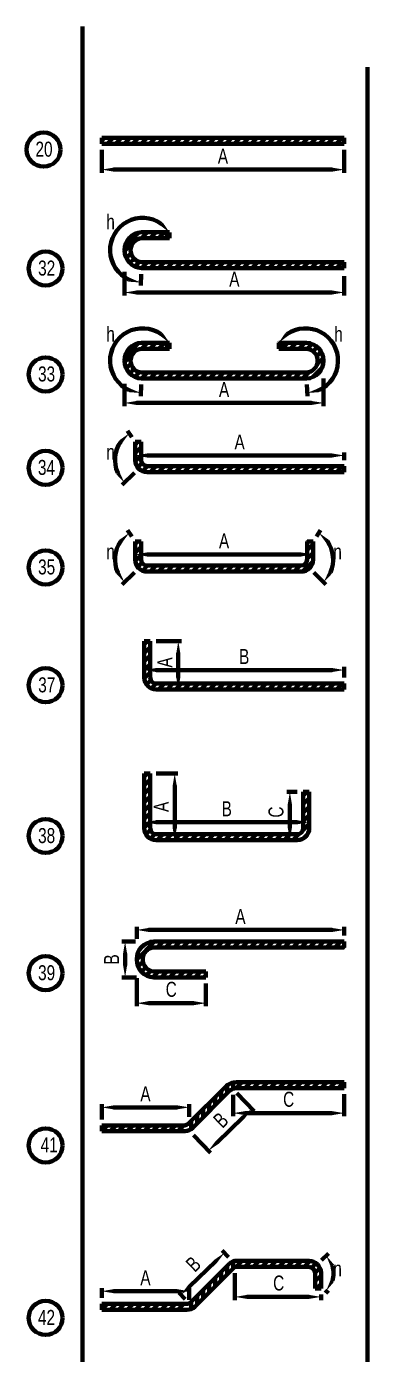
# Model space of a CAD drawing. Header units: millimetres. Extents: x 87961 to 634375, y 789523 to 1897921.
# Drawn here: x 98375 to 99796, y 1052904 to 1058445 of the extents above; entities that cross this region are included whole.
import ezdxf

# ---------------------------------------------------------------- set-up
doc = ezdxf.new("R2010")
doc.units = ezdxf.units.MM
doc.header["$LTSCALE"] = 30
doc.layers.add('DDIMS', color=2, linetype='Continuous', lineweight=100)
doc.layers.add('Shape code 1', color=7, linetype='Continuous', lineweight=211)
doc.styles.add('DM25', font='swisscl.ttf', dxfattribs={"height": 62.5})
doc.dimstyles.new('DM25', dxfattribs={"dimtxt": 62.5, "dimasz": 50, "dimexe": 13, "dimexo": 25, "dimgap": 25, "dimtad": 1, "dimdec": 0, "dimzin": 0, "dimdsep": 46, "dimtxsty": 'DM25', "dimcen": 25, "dimclrd": 3, "dimclre": 3, "dimclrt": 1, "dimadec": 0, "dimazin": 0, "dimtfac": 0.02, "dimtdec": 0, "dimtmove": 0, "dimatfit": 3, "dimfxl": 0, "dimtolj": 1, "dimtzin": 0, "dimlwd": -1, "dimlwe": -1, "dimarcsym": 0})

# ---------------------------------------------------------------- blocks, each defined once
blk = doc.blocks.new('*D106')
at = {"layer": 'DDIMS', "color": 3, "transparency": 16777216}
for p, q in [((98783.3, 1057421.5), (98783.3, 1057322.5)), ((99699.5, 1057403.4), (99699.5, 1057322.5)), ((98833.3, 1057335.5), (99649.5, 1057335.5))]:
    blk.add_line(p, q, dxfattribs=at)
for points in [[(98833.3, 1057343.8), (98833.3, 1057327.2), (98783.3, 1057335.5)], [(99649.5, 1057343.8), (99649.5, 1057327.2), (99699.5, 1057335.5)]]:
    blk.add_solid(points, dxfattribs=at)
at = {"layer": 'Defpoints', "color": 0, "transparency": 16777216}
for p in [(98783.3, 1057446.5), (99699.5, 1057428.4), (99699.5, 1057335.5)]:
    blk.add_point(p, dxfattribs=at)
at = {"layer": 'DDIMS', "color": 1, "transparency": 16777216, "insert": (99241.4, 1057391.7), "char_height": 62.5, "width": 43.253, "attachment_point": 5, "style": 'DM25'}
blk.add_mtext('\\A1;A', dxfattribs=at)
blk = doc.blocks.new('*D107')
at = {"layer": 'DDIMS', "color": 3, "transparency": 16777216}
for p, q in [((98783.3, 1056954.3), (98783.3, 1056861.6)), ((99613.6, 1056976.8), (99613.6, 1056861.6)), ((98833.3, 1056874.6), (99563.6, 1056874.6))]:
    blk.add_line(p, q, dxfattribs=at)
for points in [[(98833.3, 1056882.9), (98833.3, 1056866.2), (98783.3, 1056874.6)], [(99563.6, 1056882.9), (99563.6, 1056866.2), (99613.6, 1056874.6)]]:
    blk.add_solid(points, dxfattribs=at)
at = {"layer": 'Defpoints', "color": 0, "transparency": 16777216}
for p in [(98783.3, 1056979.3), (99613.6, 1057001.8), (99613.6, 1056874.6)]:
    blk.add_point(p, dxfattribs=at)
at = {"layer": 'DDIMS', "color": 1, "transparency": 16777216, "insert": (99198.5, 1056930.8), "char_height": 62.5, "width": 43.253, "attachment_point": 5, "style": 'DM25'}
blk.add_mtext('\\A1;A', dxfattribs=at)
blk = doc.blocks.new('*D108')
at = {"layer": 'DDIMS', "color": 3, "transparency": 16777216}
for p, q in [((98827.4, 1056680.4), (98827.4, 1056668.4)), ((98877.4, 1056655.4), (99649.5, 1056655.4)), ((99699.5, 1056636.1), (99699.5, 1056668.4))]:
    blk.add_line(p, q, dxfattribs=at)
for points in [[(98877.4, 1056663.8), (98877.4, 1056647.1), (98827.4, 1056655.4)], [(99649.5, 1056663.8), (99649.5, 1056647.1), (99699.5, 1056655.4)]]:
    blk.add_solid(points, dxfattribs=at)
at = {"layer": 'Defpoints', "color": 0, "transparency": 16777216}
for p in [(98827.4, 1056655.4), (99699.5, 1056655.4), (99699.5, 1056611.1)]:
    blk.add_point(p, dxfattribs=at)
at = {"layer": 'DDIMS', "color": 1, "transparency": 16777216, "insert": (99263.4, 1056711.7), "char_height": 62.5, "width": 43.253, "attachment_point": 5, "style": 'DM25'}
blk.add_mtext('\\A1;A', dxfattribs=at)
blk = doc.blocks.new('*D110')
at = {"layer": 'DDIMS', "color": 3, "transparency": 16777216}
for p, q in [((98827.4, 1056267.6), (98827.4, 1056255.6)), ((98877.4, 1056242.6), (99519.6, 1056242.6)), ((99569.6, 1056267.6), (99569.6, 1056255.6))]:
    blk.add_line(p, q, dxfattribs=at)
for points in [[(98877.4, 1056250.9), (98877.4, 1056234.2), (98827.4, 1056242.6)], [(99519.6, 1056250.9), (99519.6, 1056234.2), (99569.6, 1056242.6)]]:
    blk.add_solid(points, dxfattribs=at)
at = {"layer": 'Defpoints', "color": 0, "transparency": 16777216}
for p in [(98827.4, 1056242.6), (99569.6, 1056242.6), (99569.6, 1056242.6)]:
    blk.add_point(p, dxfattribs=at)
at = {"layer": 'DDIMS', "color": 1, "transparency": 16777216, "insert": (99198.5, 1056298.8), "char_height": 62.5, "width": 43.253, "attachment_point": 5, "style": 'DM25'}
blk.add_mtext('\\A1;A', dxfattribs=at)
blk = doc.blocks.new('*D111')
at = {"layer": 'DDIMS', "color": 3, "transparency": 16777216}
for p, q in [((98865.3, 1055785.3), (98865.3, 1055773.3)), ((98915.3, 1055760.3), (99649.5, 1055760.3)), ((99699.5, 1055728.8), (99699.5, 1055773.3))]:
    blk.add_line(p, q, dxfattribs=at)
for points in [[(98915.3, 1055768.6), (98915.3, 1055751.9), (98865.3, 1055760.3)], [(99649.5, 1055768.6), (99649.5, 1055751.9), (99699.5, 1055760.3)]]:
    blk.add_solid(points, dxfattribs=at)
at = {"layer": 'Defpoints', "color": 0, "transparency": 16777216}
for p in [(98865.3, 1055760.3), (99699.5, 1055760.3), (99699.5, 1055703.8)]:
    blk.add_point(p, dxfattribs=at)
at = {"layer": 'DDIMS', "color": 1, "transparency": 16777216, "insert": (99282.4, 1055816.5), "char_height": 62.5, "width": 43.253, "attachment_point": 5, "style": 'DM25'}
blk.add_mtext('\\A1;B', dxfattribs=at)
blk = doc.blocks.new('*D112')
at = {"layer": 'DDIMS', "color": 3, "transparency": 16777216}
for p, q in [((98915.3, 1055880.9), (99020.6, 1055880.9)), ((99007.6, 1055830.9), (99007.6, 1055728.8)), ((98982.6, 1055678.8), (98994.6, 1055678.8))]:
    blk.add_line(p, q, dxfattribs=at)
for points in [[(98999.3, 1055830.9), (99016, 1055830.9), (99007.6, 1055880.9)], [(98999.3, 1055728.8), (99016, 1055728.8), (99007.6, 1055678.8)]]:
    blk.add_solid(points, dxfattribs=at)
at = {"layer": 'Defpoints', "color": 0, "transparency": 16777216}
for p in [(98890.3, 1055880.9), (99007.6, 1055678.8), (99007.6, 1055678.8)]:
    blk.add_point(p, dxfattribs=at)
at = {"layer": 'DDIMS', "color": 1, "transparency": 16777216, "insert": (98951.4, 1055791.7), "char_height": 62.5, "attachment_point": 5, "rotation": 90, "style": 'DM25'}
blk.add_mtext('\\A1;A', dxfattribs=at)
blk = doc.blocks.new('*D114')
at = {"layer": 'DDIMS', "color": 3, "transparency": 16777216}
for p, q in [((98865.3, 1055149.9), (98865.3, 1055137.9)), ((98915.3, 1055124.9), (99504, 1055124.9)), ((99554, 1055149.9), (99554, 1055137.9))]:
    blk.add_line(p, q, dxfattribs=at)
for points in [[(98915.3, 1055133.2), (98915.3, 1055116.6), (98865.3, 1055124.9)], [(99504, 1055133.2), (99504, 1055116.6), (99554, 1055124.9)]]:
    blk.add_solid(points, dxfattribs=at)
at = {"layer": 'Defpoints', "color": 0, "transparency": 16777216}
for p in [(98865.3, 1055124.9), (99554, 1055124.9), (99554, 1055124.9)]:
    blk.add_point(p, dxfattribs=at)
at = {"layer": 'DDIMS', "color": 1, "transparency": 16777216, "insert": (99209.6, 1055181.2), "char_height": 62.5, "width": 43.253, "attachment_point": 5, "style": 'DM25'}
blk.add_mtext('\\A1;B', dxfattribs=at)
blk = doc.blocks.new('*D113')
at = {"layer": 'DDIMS', "color": 3, "transparency": 16777216}
for p, q in [((98915.3, 1055328.7), (99005.5, 1055328.7)), ((98992.5, 1055278.7), (98992.5, 1055100)), ((99017.5, 1055050), (99005.5, 1055050))]:
    blk.add_line(p, q, dxfattribs=at)
for points in [[(98984.2, 1055278.7), (99000.9, 1055278.7), (98992.5, 1055328.7)], [(98984.2, 1055100), (99000.9, 1055100), (98992.5, 1055050)]]:
    blk.add_solid(points, dxfattribs=at)
at = {"layer": 'Defpoints', "color": 0, "transparency": 16777216}
for p in [(98890.3, 1055328.7), (98992.5, 1055050), (98992.5, 1055050)]:
    blk.add_point(p, dxfattribs=at)
at = {"layer": 'DDIMS', "color": 1, "transparency": 16777216, "insert": (98936.3, 1055189.3), "char_height": 62.5, "attachment_point": 5, "rotation": 90, "style": 'DM25'}
blk.add_mtext('\\A1;A', dxfattribs=at)
blk = doc.blocks.new('*D115')
at = {"layer": 'DDIMS', "color": 3, "transparency": 16777216}
for p, q in [((99504, 1055252.1), (99459.9, 1055252.1)), ((99472.9, 1055202.1), (99472.9, 1055100)), ((99447.9, 1055050), (99459.9, 1055050))]:
    blk.add_line(p, q, dxfattribs=at)
for points in [[(99464.6, 1055202.1), (99481.3, 1055202.1), (99472.9, 1055252.1)], [(99464.6, 1055100), (99481.3, 1055100), (99472.9, 1055050)]]:
    blk.add_solid(points, dxfattribs=at)
at = {"layer": 'Defpoints', "color": 0, "transparency": 16777216}
for p in [(99529, 1055252.1), (99472.9, 1055050), (99472.9, 1055050)]:
    blk.add_point(p, dxfattribs=at)
at = {"layer": 'DDIMS', "color": 1, "transparency": 16777216, "insert": (99415.4, 1055167.6), "char_height": 62.5, "attachment_point": 5, "rotation": 90, "style": 'DM25'}
blk.add_mtext('\\A1;C', dxfattribs=at)
blk = doc.blocks.new('*D119')
at = {"layer": 'DDIMS', "color": 3, "transparency": 16777216}
for p, q in [((98688, 1053885.4), (98688, 1053948.4)), ((98738, 1053935.4), (99003.2, 1053935.4)), ((99053.2, 1053895.8), (99053.2, 1053948.4))]:
    blk.add_line(p, q, dxfattribs=at)
for points in [[(98738, 1053943.7), (98738, 1053927), (98688, 1053935.4)], [(99003.2, 1053943.7), (99003.2, 1053927), (99053.2, 1053935.4)]]:
    blk.add_solid(points, dxfattribs=at)
at = {"layer": 'Defpoints', "color": 0, "transparency": 16777216}
for p in [(99053.2, 1053935.4), (98688, 1053860.4), (99053.2, 1053870.8)]:
    blk.add_point(p, dxfattribs=at)
at = {"layer": 'DDIMS', "color": 1, "transparency": 16777216, "insert": (98870.6, 1053991.6), "char_height": 62.5, "attachment_point": 5, "style": 'DM25'}
blk.add_mtext('\\A1;A', dxfattribs=at)
blk = doc.blocks.new('*D120')
at = {"layer": 'DDIMS', "color": 3, "transparency": 16777216}
for p, q in [((99252.1, 1053994.1), (99323.6, 1053919.8)), ((99169.1, 1053789), (99278.6, 1053894.5)), ((99070.6, 1053819.3), (99142.1, 1053745))]:
    blk.add_line(p, q, dxfattribs=at)
for points in [[(99272.8, 1053900.5), (99284.4, 1053888.5), (99314.6, 1053929.2)], [(99163.4, 1053795), (99174.9, 1053783), (99133.1, 1053754.4)]]:
    blk.add_solid(points, dxfattribs=at)
at = {"layer": 'Defpoints', "color": 0, "transparency": 16777216}
for p in [(99234.7, 1054012.1), (99314.6, 1053929.2), (99053.2, 1053837.3)]:
    blk.add_point(p, dxfattribs=at)
at = {"layer": 'DDIMS', "color": 1, "transparency": 16777216, "insert": (99184.8, 1053882.3), "char_height": 62.5, "attachment_point": 5, "rotation": 43.9321, "style": 'DM25'}
blk.add_mtext('\\A1;B', dxfattribs=at)
blk = doc.blocks.new('*D121')
at = {"layer": 'DDIMS', "color": 3, "transparency": 16777216}
for p, q in [((99236.2, 1053987.7), (99236.2, 1053898.3)), ((99699.5, 1053989.9), (99699.5, 1053898.3)), ((99286.2, 1053911.3), (99649.5, 1053911.3))]:
    blk.add_line(p, q, dxfattribs=at)
for points in [[(99286.2, 1053919.7), (99286.2, 1053903), (99236.2, 1053911.3)], [(99649.5, 1053919.7), (99649.5, 1053903), (99699.5, 1053911.3)]]:
    blk.add_solid(points, dxfattribs=at)
at = {"layer": 'Defpoints', "color": 0, "transparency": 16777216}
for p in [(99699.5, 1054014.9), (99236.2, 1054012.7), (99699.5, 1053911.3)]:
    blk.add_point(p, dxfattribs=at)
at = {"layer": 'DDIMS', "color": 1, "transparency": 16777216, "insert": (99467.9, 1053968.8), "char_height": 62.5, "attachment_point": 5, "style": 'DM25'}
blk.add_mtext('\\A1;C', dxfattribs=at)
blk = doc.blocks.new('*D140')
at = {"layer": 'DDIMS', "color": 3, "transparency": 16777216}
for p, q in [((98834, 1054638.6), (98834, 1054688.7)), ((99699.5, 1054652.7), (99699.5, 1054688.7)), ((98884, 1054675.7), (99649.5, 1054675.7))]:
    blk.add_line(p, q, dxfattribs=at)
for points in [[(98884, 1054684), (98884, 1054667.3), (98834, 1054675.7)], [(99649.5, 1054684), (99649.5, 1054667.3), (99699.5, 1054675.7)]]:
    blk.add_solid(points, dxfattribs=at)
at = {"layer": 'Defpoints', "color": 0, "transparency": 16777216}
for p in [(99699.5, 1054675.7), (99699.5, 1054627.7), (98834, 1054613.6)]:
    blk.add_point(p, dxfattribs=at)
at = {"layer": 'DDIMS', "color": 1, "transparency": 16777216, "insert": (99266.8, 1054731.9), "char_height": 62.5, "width": 43.253, "attachment_point": 5, "style": 'DM25'}
blk.add_mtext('\\A1;A', dxfattribs=at)
blk = doc.blocks.new('*D142')
at = {"layer": 'DDIMS', "color": 3, "transparency": 16777216}
for p, q in [((98829.5, 1054627.7), (98772.7, 1054627.7)), ((98785.7, 1054577.7), (98785.7, 1054527.7)), ((98832.6, 1054477.7), (98772.7, 1054477.7))]:
    blk.add_line(p, q, dxfattribs=at)
for points in [[(98777.4, 1054577.7), (98794, 1054577.7), (98785.7, 1054627.7)], [(98777.4, 1054527.7), (98794, 1054527.7), (98785.7, 1054477.7)]]:
    blk.add_solid(points, dxfattribs=at)
at = {"layer": 'Defpoints', "color": 0, "transparency": 16777216}
for p in [(98854.5, 1054627.7), (98785.7, 1054477.7), (98857.6, 1054477.7)]:
    blk.add_point(p, dxfattribs=at)
at = {"layer": 'DDIMS', "color": 1, "transparency": 16777216, "insert": (98729.4, 1054552.7), "char_height": 62.5, "attachment_point": 5, "rotation": 90, "style": 'DM25'}
blk.add_mtext('\\A1;B', dxfattribs=at)
blk = doc.blocks.new('*D143')
at = {"layer": 'DDIMS', "color": 3, "transparency": 16777216}
for p, q in [((98834, 1054474.1), (98834, 1054357)), ((99122.3, 1054452.7), (99122.3, 1054357)), ((98884, 1054370), (99072.3, 1054370))]:
    blk.add_line(p, q, dxfattribs=at)
for points in [[(98884, 1054378.4), (98884, 1054361.7), (98834, 1054370)], [(99072.3, 1054378.4), (99072.3, 1054361.7), (99122.3, 1054370)]]:
    blk.add_solid(points, dxfattribs=at)
at = {"layer": 'Defpoints', "color": 0, "transparency": 16777216}
for p in [(98834, 1054499.1), (99122.3, 1054477.7), (99122.3, 1054370)]:
    blk.add_point(p, dxfattribs=at)
at = {"layer": 'DDIMS', "color": 1, "transparency": 16777216, "insert": (98978.2, 1054427.5), "char_height": 62.5, "attachment_point": 5, "style": 'DM25'}
blk.add_mtext('\\A1;C', dxfattribs=at)
blk = doc.blocks.new('*D144')
at = {"layer": 'DDIMS', "color": 3, "transparency": 16777216}
for p, q in [((98688, 1053140.6), (98688, 1053181.3)), ((98738, 1053168.3), (99003.2, 1053168.3)), ((99053.2, 1053132.6), (99053.2, 1053181.3))]:
    blk.add_line(p, q, dxfattribs=at)
for points in [[(98738, 1053176.7), (98738, 1053160), (98688, 1053168.3)], [(99003.2, 1053176.7), (99003.2, 1053160), (99053.2, 1053168.3)]]:
    blk.add_solid(points, dxfattribs=at)
at = {"layer": 'Defpoints', "color": 0, "transparency": 16777216}
for p in [(99053.2, 1053168.3), (98688, 1053115.6), (99053.2, 1053107.6)]:
    blk.add_point(p, dxfattribs=at)
at = {"layer": 'DDIMS', "color": 1, "transparency": 16777216, "insert": (98870.6, 1053224.6), "char_height": 62.5, "attachment_point": 5, "style": 'DM25'}
blk.add_mtext('\\A1;A', dxfattribs=at)
blk = doc.blocks.new('*D145')
at = {"layer": 'DDIMS', "color": 3, "transparency": 16777216}
for p, q in [((99054.5, 1053188.2), (99164, 1053293.7)), ((99217.4, 1053310.3), (99191, 1053337.7)), ((99035.9, 1053135.4), (99009.5, 1053162.9))]:
    blk.add_line(p, q, dxfattribs=at)
for points in [[(99158.2, 1053299.7), (99169.7, 1053287.7), (99200, 1053328.4)], [(99048.7, 1053194.2), (99060.3, 1053182.2), (99018.5, 1053153.5)]]:
    blk.add_solid(points, dxfattribs=at)
at = {"layer": 'Defpoints', "color": 0, "transparency": 16777216}
for p in [(99200, 1053328.4), (99234.7, 1053292.3), (99053.2, 1053117.4)]:
    blk.add_point(p, dxfattribs=at)
at = {"layer": 'DDIMS', "color": 1, "transparency": 16777216, "insert": (99070.2, 1053281.5), "char_height": 62.5, "attachment_point": 5, "rotation": 43.9321, "style": 'DM25'}
blk.add_mtext('\\A1;B', dxfattribs=at)
blk = doc.blocks.new('*D146')
at = {"layer": 'DDIMS', "color": 3, "transparency": 16777216}
for p, q in [((99243.8, 1053244), (99243.8, 1053131.5)), ((99293.8, 1053144.5), (99552.9, 1053144.5)), ((99602.9, 1053154), (99602.9, 1053131.5))]:
    blk.add_line(p, q, dxfattribs=at)
for points in [[(99293.8, 1053152.8), (99293.8, 1053136.2), (99243.8, 1053144.5)], [(99552.9, 1053152.8), (99552.9, 1053136.2), (99602.9, 1053144.5)]]:
    blk.add_solid(points, dxfattribs=at)
at = {"layer": 'Defpoints', "color": 0, "transparency": 16777216}
for p in [(99243.8, 1053269), (99602.9, 1053179), (99602.9, 1053144.5)]:
    blk.add_point(p, dxfattribs=at)
at = {"layer": 'DDIMS', "color": 1, "transparency": 16777216, "insert": (99426.2, 1053202), "char_height": 62.5, "attachment_point": 5, "style": 'DM25'}
blk.add_mtext('\\A1;C', dxfattribs=at)
blk = doc.blocks.new('*D161')
at = {"layer": 'DDIMS', "color": 3, "transparency": 16777216}
for p, q in [((98688, 1057931.4), (98688, 1057835.2)), ((99699.5, 1057931.4), (99699.5, 1057835.2)), ((98738, 1057848.2), (99649.5, 1057848.2))]:
    blk.add_line(p, q, dxfattribs=at)
for points in [[(98738, 1057856.5), (98738, 1057839.8), (98688, 1057848.2)], [(99649.5, 1057856.5), (99649.5, 1057839.8), (99699.5, 1057848.2)]]:
    blk.add_solid(points, dxfattribs=at)
at = {"layer": 'Defpoints', "color": 0, "transparency": 16777216}
for p in [(98688, 1057956.4), (99699.5, 1057956.4), (99699.5, 1057848.2)]:
    blk.add_point(p, dxfattribs=at)
at = {"layer": 'DDIMS', "color": 1, "lineweight": 0, "transparency": 16777216, "insert": (99193.8, 1057904.4), "char_height": 62.5, "attachment_point": 5, "style": 'DM25'}
blk.add_mtext('\\A1;A', dxfattribs=at)

msp = doc.modelspace()

# ---------------------------------------------------------------- linework, layer by layer
at = {"layer": 'DDIMS'}
for p, q in [((98607.8, 1058445.2), (98607.8, 1015331.3)), ((99796.5, 1058276.3), (99796.5, 1015331.3))]:
    msp.add_line(p, q, dxfattribs=at)
at = {"layer": 'DDIMS', "color": 3}
for p, q in [((98951.6, 1057573.2), (98960.4, 1057579)), ((98853.2, 1057412), (98850.7, 1057364)), ((98951.6, 1057112.3), (98960.4, 1057118.1)), ((99445.3, 1057112.3), (99436.5, 1057118.1)), ((98853.2, 1056951.1), (98850.7, 1056903.1)), ((99543.7, 1056951.1), (99546.3, 1056903.1)), ((98813.4, 1056732.5), (98795.8, 1056758.7)), ((98824.5, 1056583.2), (98773.8, 1056532.5)), ((98813.4, 1056317.1), (98795.8, 1056343.4)), ((99583.6, 1056317.1), (99601.2, 1056343.4)), ((98824.5, 1056167.8), (98773.8, 1056117.2)), ((99572.5, 1056167.8), (99623.2, 1056117.2)), ((99605.4, 1053297.6), (99633.9, 1053326.1)), ((99620.5, 1053173.2), (99633.4, 1053160.1))]:
    msp.add_line(p, q, dxfattribs=at)
at = {"layer": 'DDIMS'}
for centre in [(98445.7, 1057931.7), (98454.4, 1057435.6), (98454.4, 1056993.7), (98454.4, 1056603.8), (98454.4, 1056188.4), (98454.4, 1055696.5), (98454.4, 1055067.7), (98454.4, 1054495.4), (98454.4, 1053776.6), (98454.4, 1053056.8)]:
    msp.add_circle(centre, 70.9, dxfattribs=at)
at = {"layer": 'DDIMS', "color": 3}
for centre, radius, start, end in [((98858.4, 1057512), 135.1, 54.6542, 245.668), ((98858.4, 1057051), 135.1, 54.6542, 245.668), ((99538.5, 1057051), 135.1, 294.332, 125.3458), ((98877.9, 1056636.6), 134.2, 145.3684, 203.5233), ((98877.9, 1056221.2), 134.2, 145.3684, 203.5233), ((99519.1, 1056221.2), 134.2, 336.4767, 34.6316), ((99551.1, 1053243.3), 104, 342.4957, 17.1803)]:
    msp.add_arc(centre, radius, start, end, dxfattribs=at)
for points in [[(98942.6, 1057628), (98930.6, 1057616.4), (98971.3, 1057586.2)], [(98804.7, 1057396.9), (98800.8, 1057380.7), (98851.3, 1057377)], [(98942.6, 1057167), (98930.6, 1057155.5), (98971.3, 1057125.3)], [(99454.3, 1057167), (99466.3, 1057155.5), (99425.6, 1057125.3)], [(98804.7, 1056936), (98800.8, 1056919.8), (98851.3, 1056916.1)], [(99592.2, 1056936), (99596.1, 1056919.8), (99545.6, 1056916.1)], [(98761.6, 1056718.7), (98773.3, 1056706.9), (98803, 1056747.9)], [(98761.7, 1056587.7), (98747.9, 1056578.3), (98783, 1056541.7)], [(98761.6, 1056303.4), (98773.3, 1056291.5), (98803, 1056332.6)], [(99635.4, 1056303.4), (99623.7, 1056291.5), (99594, 1056332.6)], [(98761.7, 1056172.4), (98747.9, 1056163), (98783, 1056126.3)], [(99635.3, 1056172.4), (99649.1, 1056163), (99614, 1056126.3)], [(99643.4, 1053269.7), (99657.6, 1053278.3), (99624.7, 1053316.9)], [(99657.4, 1053207.7), (99643.2, 1053216.4), (99624.3, 1053169.4)]]:
    msp.add_solid(points, dxfattribs=at)
at = {"layer": 'Shape code 1'}
for p, q in [((98688, 1057981.4), (99699.5, 1057981.4)), ((98688, 1057956.4), (98688, 1057981.4)), ((98700.5, 1057981.4), (98688, 1057968.9)), ((98688, 1057956.4), (99699.5, 1057956.4)), ((98735.9, 1057981.4), (98710.9, 1057956.4)), ((98771.2, 1057981.4), (98746.2, 1057956.4)), ((98806.6, 1057981.4), (98781.6, 1057956.4)), ((98842, 1057981.4), (98817, 1057956.4)), ((98877.3, 1057981.4), (98852.3, 1057956.4)), ((98912.7, 1057981.4), (98887.7, 1057956.4)), ((98948, 1057981.4), (98923, 1057956.4)), ((98983.4, 1057981.4), (98958.4, 1057956.4)), ((99018.7, 1057981.4), (98993.7, 1057956.4)), ((99054.1, 1057981.4), (99029.1, 1057956.4)), ((99089.4, 1057981.4), (99064.4, 1057956.4)), ((99124.8, 1057981.4), (99099.8, 1057956.4)), ((99160.2, 1057981.4), (99135.2, 1057956.4)), ((99195.5, 1057981.4), (99170.5, 1057956.4)), ((99230.9, 1057981.4), (99205.9, 1057956.4)), ((99266.2, 1057981.4), (99241.2, 1057956.4)), ((99301.6, 1057981.4), (99276.6, 1057956.4)), ((99336.9, 1057981.4), (99311.9, 1057956.4)), ((99372.3, 1057981.4), (99347.3, 1057956.4)), ((99407.6, 1057981.4), (99382.6, 1057956.4)), ((99443, 1057981.4), (99418, 1057956.4)), ((99478.3, 1057981.4), (99453.3, 1057956.4)), ((99513.7, 1057981.4), (99488.7, 1057956.4)), ((99549.1, 1057981.4), (99524.1, 1057956.4)), ((99584.4, 1057981.4), (99559.4, 1057956.4)), ((99619.8, 1057981.4), (99594.8, 1057956.4)), ((99655.1, 1057981.4), (99630.1, 1057956.4)), ((99690.5, 1057981.4), (99665.5, 1057956.4)), ((99699.5, 1057956.4), (99699.5, 1057981.4)), ((98842.5, 1057585.4), (98785, 1057527.8)), ((98879.5, 1057587), (98854.4, 1057561.9)), ((98854.5, 1057587), (98970.3, 1057587)), ((98855.2, 1057562), (98970.3, 1057562)), ((98914.8, 1057587), (98889.8, 1057562)), ((98950.2, 1057587), (98925.2, 1057562)), ((98971.3, 1057572.7), (98960.5, 1057562)), ((98971.3, 1057586.2), (98971.3, 1057562)), ((98819.1, 1057542.9), (98783.5, 1057507.4)), ((98810.1, 1057498.7), (98790.8, 1057479.3)), ((98823.2, 1057476.4), (98805.5, 1057458.7)), ((98845.7, 1057463.5), (98826.3, 1057444.1)), ((98879.5, 1057462), (98854.5, 1057437)), ((98855.2, 1057462), (99699.5, 1057462)), ((98914.8, 1057462), (98889.8, 1057437)), ((98950.2, 1057462), (98925.2, 1057437)), ((98985.5, 1057462), (98960.5, 1057437)), ((99020.9, 1057462), (98995.9, 1057437)), ((99056.3, 1057462), (99031.3, 1057437)), ((99091.6, 1057462), (99066.6, 1057437)), ((99127, 1057462), (99102, 1057437)), ((99162.3, 1057462), (99137.3, 1057437)), ((99197.7, 1057462), (99172.7, 1057437)), ((99233, 1057462), (99208, 1057437)), ((99268.4, 1057462), (99243.4, 1057437)), ((99303.7, 1057462), (99278.7, 1057437)), ((99339.1, 1057462), (99314.1, 1057437)), ((99374.5, 1057462), (99349.5, 1057437)), ((99409.8, 1057462), (99384.8, 1057437)), ((99445.2, 1057462), (99420.2, 1057437)), ((99480.5, 1057462), (99455.5, 1057437)), ((99515.9, 1057462), (99490.9, 1057437)), ((99551.2, 1057462), (99526.2, 1057437)), ((99586.6, 1057462), (99561.6, 1057437)), ((99621.9, 1057462), (99596.9, 1057437)), ((99657.3, 1057462), (99632.3, 1057437)), ((99692.7, 1057462), (99667.7, 1057437)), ((99699.5, 1057462), (99699.5, 1057437)), ((98854.5, 1057437), (99699.5, 1057437)), ((98841.5, 1057124.2), (98785.2, 1057067.9)), ((98878.7, 1057126), (98853.6, 1057100.9)), ((98854.5, 1057126), (98970.3, 1057126)), ((98914.1, 1057126), (98889.1, 1057101)), ((98949.4, 1057126), (98924.4, 1057101)), ((98970.3, 1057126), (98970.3, 1057101)), ((99542.4, 1057126), (99426.6, 1057126)), ((99426.6, 1057126), (99426.6, 1057101)), ((99428.7, 1057126), (99426.6, 1057123.9)), ((99464.1, 1057126), (99439.1, 1057101)), ((99499.5, 1057126), (99474.5, 1057101)), ((99534.8, 1057126), (99509.8, 1057101)), ((99565.3, 1057121.2), (99544.9, 1057100.7)), ((98816, 1057077.7), (98783.5, 1057045.3)), ((98855.2, 1057101), (98970.3, 1057101)), ((98970.3, 1057111.5), (98959.8, 1057101)), ((99542.4, 1057101), (99426.6, 1057101)), ((99587.5, 1057108), (99569.7, 1057090.2)), ((99603.5, 1057088.7), (99584.9, 1057070)), ((99612.7, 1057062.5), (99586.3, 1057036.1)), ((98810.1, 1057038.5), (98790.5, 1057018.9)), ((98822.8, 1057015.8), (98805.1, 1056998.1)), ((99607.9, 1057022.4), (99567.2, 1056981.6)), ((98845.7, 1057002.6), (98826.3, 1056983.2)), ((98879.5, 1057001), (98854.5, 1056976)), ((98854.5, 1056976), (99542.4, 1056976)), ((98855.2, 1057001), (99542.4, 1057001)), ((98914.8, 1057001), (98889.8, 1056976)), ((98950.2, 1057001), (98925.2, 1056976)), ((98985.5, 1057001), (98960.5, 1056976)), ((99020.9, 1057001), (98995.9, 1056976)), ((99056.3, 1057001), (99031.3, 1056976)), ((99091.6, 1057001), (99066.6, 1056976)), ((99127, 1057001), (99102, 1056976)), ((99162.3, 1057001), (99137.3, 1056976)), ((99197.7, 1057001), (99172.7, 1056976)), ((99233, 1057001), (99208, 1056976)), ((99268.4, 1057001), (99243.4, 1056976)), ((99303.7, 1057001), (99278.7, 1056976)), ((99339.1, 1057001), (99314.1, 1056976)), ((99374.5, 1057001), (99349.5, 1056976)), ((99409.8, 1057001), (99384.8, 1056976)), ((99445.2, 1057001), (99420.2, 1056976)), ((99480.5, 1057001), (99455.5, 1056976)), ((99515.9, 1057001), (99490.9, 1056976)), ((99553.4, 1057003.2), (99526.2, 1056976)), ((98827.4, 1056636.1), (98827.4, 1056712.4)), ((98827.4, 1056712.4), (98852.4, 1056712.4)), ((98839.4, 1056712.4), (98827.4, 1056700.4)), ((98852.4, 1056690), (98827.4, 1056665)), ((98852.4, 1056636.2), (98852.4, 1056712.4)), ((98852.4, 1056654.7), (98827.8, 1056630.1)), ((98856.2, 1056623.1), (98838.3, 1056605.2)), ((98879.5, 1056611.1), (98858.4, 1056590)), ((98877.4, 1056586.1), (99699.5, 1056586.1)), ((98877.5, 1056611.1), (99699.5, 1056611.1)), ((98914.8, 1056611.1), (98889.8, 1056586.1)), ((98950.2, 1056611.1), (98925.2, 1056586.1)), ((98985.5, 1056611.1), (98960.5, 1056586.1)), ((99020.9, 1056611.1), (98995.9, 1056586.1)), ((99056.3, 1056611.1), (99031.3, 1056586.1)), ((99091.6, 1056611.1), (99066.6, 1056586.1)), ((99127, 1056611.1), (99102, 1056586.1)), ((99162.3, 1056611.1), (99137.3, 1056586.1)), ((99197.7, 1056611.1), (99172.7, 1056586.1)), ((99233, 1056611.1), (99208, 1056586.1)), ((99268.4, 1056611.1), (99243.4, 1056586.1)), ((99303.7, 1056611.1), (99278.7, 1056586.1)), ((99339.1, 1056611.1), (99314.1, 1056586.1)), ((99374.5, 1056611.1), (99349.5, 1056586.1)), ((99409.8, 1056611.1), (99384.8, 1056586.1)), ((99445.2, 1056611.1), (99420.2, 1056586.1)), ((99480.5, 1056611.1), (99455.5, 1056586.1)), ((99515.9, 1056611.1), (99490.9, 1056586.1)), ((99551.2, 1056611.1), (99526.2, 1056586.1)), ((99586.6, 1056611.1), (99561.6, 1056586.1)), ((99621.9, 1056611.1), (99596.9, 1056586.1)), ((99657.3, 1056611.1), (99632.3, 1056586.1)), ((99692.7, 1056611.1), (99667.7, 1056586.1)), ((99699.5, 1056611.1), (99699.5, 1056586.1)), ((98827.4, 1056220.7), (98827.4, 1056297.1)), ((98827.4, 1056297.1), (98852.4, 1056297.1)), ((98839.4, 1056297.1), (98827.4, 1056285)), ((98852.4, 1056220.7), (98852.4, 1056297.1)), ((99544.6, 1056220.9), (99544.6, 1056297.1)), ((99569.6, 1056297.1), (99544.6, 1056297.1)), ((99546.5, 1056297.1), (99544.6, 1056295.2)), ((99569.6, 1056284.8), (99544.6, 1056259.8)), ((99569.6, 1056220.7), (99569.6, 1056297.1)), ((98852.4, 1056274.7), (98827.4, 1056249.7)), ((98852.4, 1056239.3), (98827.8, 1056214.7)), ((99569.6, 1056249.5), (99544.6, 1056224.5)), ((98856.2, 1056207.8), (98838.3, 1056189.9)), ((98879.5, 1056195.7), (98858.4, 1056174.6)), ((98877.5, 1056195.7), (99519.6, 1056195.7)), ((98914.8, 1056195.7), (98889.8, 1056170.7)), ((98950.2, 1056195.7), (98925.2, 1056170.7)), ((98985.5, 1056195.7), (98960.5, 1056170.7)), ((99020.9, 1056195.7), (98995.9, 1056170.7)), ((99056.3, 1056195.7), (99031.3, 1056170.7)), ((99091.6, 1056195.7), (99066.6, 1056170.7)), ((99127, 1056195.7), (99102, 1056170.7)), ((99162.3, 1056195.7), (99137.3, 1056170.7)), ((99197.7, 1056195.7), (99172.7, 1056170.7)), ((99233, 1056195.7), (99208, 1056170.7)), ((99268.4, 1056195.7), (99243.4, 1056170.7)), ((99303.7, 1056195.7), (99278.7, 1056170.7)), ((99339.1, 1056195.7), (99314.1, 1056170.7)), ((99374.5, 1056195.7), (99349.5, 1056170.7)), ((99409.8, 1056195.7), (99384.8, 1056170.7)), ((99445.2, 1056195.7), (99420.2, 1056170.7)), ((99480.5, 1056195.7), (99455.5, 1056170.7)), ((99515.9, 1056195.7), (99490.9, 1056170.7)), ((99569, 1056213.5), (99526.2, 1056170.7)), ((98877.4, 1056170.7), (99519.6, 1056170.7)), ((98865.3, 1055728.8), (98865.3, 1055880.9)), ((98865.3, 1055880.9), (98890.3, 1055880.9)), ((98879.9, 1055880.9), (98865.3, 1055866.3)), ((98890.3, 1055856), (98865.3, 1055831)), ((98890.3, 1055728.9), (98890.3, 1055880.9)), ((98890.3, 1055820.6), (98865.3, 1055795.6)), ((98890.3, 1055785.3), (98865.3, 1055760.3)), ((98890.3, 1055749.9), (98865.4, 1055725.1)), ((98893.2, 1055717.5), (98875.1, 1055699.4)), ((98914.8, 1055703.8), (98894.5, 1055683.5)), ((98915.3, 1055678.8), (99699.5, 1055678.8)), ((98915.4, 1055703.8), (99699.5, 1055703.8)), ((98950.2, 1055703.8), (98925.2, 1055678.8)), ((98985.5, 1055703.8), (98960.5, 1055678.8)), ((99020.9, 1055703.8), (98995.9, 1055678.8)), ((99056.3, 1055703.8), (99031.3, 1055678.8)), ((99091.6, 1055703.8), (99066.6, 1055678.8)), ((99127, 1055703.8), (99102, 1055678.8)), ((99162.3, 1055703.8), (99137.3, 1055678.8)), ((99197.7, 1055703.8), (99172.7, 1055678.8)), ((99233, 1055703.8), (99208, 1055678.8)), ((99268.4, 1055703.8), (99243.4, 1055678.8)), ((99303.7, 1055703.8), (99278.7, 1055678.8)), ((99339.1, 1055703.8), (99314.1, 1055678.8)), ((99374.5, 1055703.8), (99349.5, 1055678.8)), ((99409.8, 1055703.8), (99384.8, 1055678.8)), ((99445.2, 1055703.8), (99420.2, 1055678.8)), ((99480.5, 1055703.8), (99455.5, 1055678.8)), ((99515.9, 1055703.8), (99490.9, 1055678.8)), ((99551.2, 1055703.8), (99526.2, 1055678.8)), ((99586.6, 1055703.8), (99561.6, 1055678.8)), ((99621.9, 1055703.8), (99596.9, 1055678.8)), ((99657.3, 1055703.8), (99632.3, 1055678.8)), ((99692.7, 1055703.8), (99667.7, 1055678.8)), ((99699.5, 1055703.8), (99699.5, 1055678.8)), ((98865.3, 1055100), (98865.3, 1055328.7)), ((98865.3, 1055328.7), (98890.3, 1055328.7)), ((98879.9, 1055328.7), (98865.3, 1055314.1)), ((98890.3, 1055303.8), (98865.3, 1055278.8)), ((98890.3, 1055100.1), (98890.3, 1055328.7)), ((98890.3, 1055268.4), (98865.3, 1055243.4)), ((98890.3, 1055233.1), (98865.3, 1055208.1)), ((99529, 1055100.1), (99529, 1055252.1)), ((99529, 1055252.1), (99554, 1055252.1)), ((99545.7, 1055252.1), (99529, 1055235.3)), ((99554, 1055100), (99554, 1055252.1)), ((98890.3, 1055197.7), (98865.4, 1055172.9)), ((99554, 1055225), (99529, 1055200)), ((99554, 1055189.6), (99529, 1055164.6)), ((98890.3, 1055162.3), (98865.3, 1055137.3)), ((98890.3, 1055127), (98865.3, 1055102)), ((99554, 1055154.3), (99529, 1055129.3)), ((98891.4, 1055092.8), (98872.7, 1055074.1)), ((98909.1, 1055075.1), (98890.4, 1055056.4)), ((98915.4, 1055075), (99503.8, 1055075)), ((98944.3, 1055075), (98919.3, 1055050)), ((98979.7, 1055075), (98954.7, 1055050)), ((99015, 1055075), (98990, 1055050)), ((99050.4, 1055075), (99025.4, 1055050)), ((99085.7, 1055075), (99060.7, 1055050)), ((99121.1, 1055075), (99096.1, 1055050)), ((99156.5, 1055075), (99131.5, 1055050)), ((99191.8, 1055075), (99166.8, 1055050)), ((99227.2, 1055075), (99202.2, 1055050)), ((99262.5, 1055075), (99237.5, 1055050)), ((99297.9, 1055075), (99272.9, 1055050)), ((99333.2, 1055075), (99308.2, 1055050)), ((99368.6, 1055075), (99343.6, 1055050)), ((99403.9, 1055075), (99378.9, 1055050)), ((99439.3, 1055075), (99414.3, 1055050)), ((99474.7, 1055075), (99449.7, 1055050)), ((99511.2, 1055076.2), (99485, 1055050)), ((99549, 1055078.6), (99525.4, 1055055)), ((99554, 1055118.9), (99527.8, 1055092.7)), ((98915.3, 1055050), (99504, 1055050)), ((98909, 1054627.7), (98834, 1054552.7)), ((98905.2, 1054627.7), (99699.5, 1054627.7)), ((98944.3, 1054627.7), (98919.3, 1054602.7)), ((98979.7, 1054627.7), (98954.7, 1054602.7)), ((99015, 1054627.7), (98990, 1054602.7)), ((99050.4, 1054627.7), (99025.4, 1054602.7)), ((99085.7, 1054627.7), (99060.7, 1054602.7)), ((99121.1, 1054627.7), (99096.1, 1054602.7)), ((99156.5, 1054627.7), (99131.5, 1054602.7)), ((99191.8, 1054627.7), (99166.8, 1054602.7)), ((99227.2, 1054627.7), (99202.2, 1054602.7)), ((99262.5, 1054627.7), (99237.5, 1054602.7)), ((99297.9, 1054627.7), (99272.9, 1054602.7)), ((99333.2, 1054627.7), (99308.2, 1054602.7)), ((99368.6, 1054627.7), (99343.6, 1054602.7)), ((99403.9, 1054627.7), (99378.9, 1054602.7)), ((99439.3, 1054627.7), (99414.3, 1054602.7)), ((99474.7, 1054627.7), (99449.7, 1054602.7)), ((99511.2, 1054628.9), (99485, 1054602.7)), ((99544.7, 1054627.7), (99519.7, 1054602.7)), ((99580.1, 1054627.7), (99555.1, 1054602.7)), ((99616.6, 1054628.9), (99590.4, 1054602.7)), ((99650.2, 1054627.7), (99625.2, 1054602.7)), ((99685.5, 1054627.7), (99660.5, 1054602.7)), ((99699.5, 1054627.7), (99699.5, 1054602.7)), ((98905.9, 1054602.7), (99699.5, 1054602.7)), ((99699.5, 1054606.3), (99695.9, 1054602.7)), ((98859.9, 1054543.3), (98840, 1054523.3)), ((98871.6, 1054519.5), (98853.9, 1054501.8)), ((98892.7, 1054505.3), (98873.8, 1054486.4)), ((98925.4, 1054502.7), (98900.8, 1054478)), ((98905.2, 1054477.7), (99122.3, 1054477.7)), ((98905.9, 1054502.7), (99122.3, 1054502.7)), ((98960.7, 1054502.7), (98935.7, 1054477.7)), ((98996.1, 1054502.7), (98971.1, 1054477.7)), ((99031.5, 1054502.7), (99006.5, 1054477.7)), ((99066.8, 1054502.7), (99041.8, 1054477.7)), ((99102.2, 1054502.7), (99077.2, 1054477.7)), ((99122.3, 1054487.5), (99112.5, 1054477.7)), ((99122.3, 1054502.7), (99122.3, 1054477.7)), ((99203.9, 1054021.5), (99050.3, 1053867.9)), ((99211.2, 1054027.6), (99211.2, 1053992.2)), ((99236.2, 1054038.6), (99236.2, 1054012.7)), ((99699.5, 1054039.9), (99249.1, 1054039.9)), ((99274.6, 1054039.9), (99249.6, 1054014.9)), ((99699.5, 1054014.9), (99249.6, 1054014.9)), ((99309.9, 1054039.9), (99284.9, 1054014.9)), ((99345.3, 1054039.9), (99320.3, 1054014.9)), ((99380.6, 1054039.9), (99355.6, 1054014.9)), ((99416, 1054039.9), (99391, 1054014.9)), ((99451.3, 1054039.9), (99426.3, 1054014.9)), ((99486.7, 1054039.9), (99461.7, 1054014.9)), ((99522, 1054039.9), (99497, 1054014.9)), ((99557.4, 1054039.9), (99532.4, 1054014.9)), ((99592.8, 1054039.9), (99567.8, 1054014.9)), ((99628.1, 1054039.9), (99603.1, 1054014.9)), ((99663.5, 1054039.9), (99638.5, 1054014.9)), ((99698.8, 1054039.9), (99673.8, 1054014.9)), ((99699.5, 1054014.9), (99699.5, 1054039.9)), ((99221.6, 1054003.8), (99067.8, 1053850)), ((99161.2, 1053978.8), (99161.2, 1053943.5)), ((99186.2, 1054002.6), (99186.2, 1053967.2)), ((99086.2, 1053903.8), (99086.2, 1053868.5)), ((99111.2, 1053928.8), (99111.2, 1053893.5)), ((99136.2, 1053953.8), (99136.2, 1053918.5)), ((98688, 1053860.4), (99033.3, 1053860.4)), ((98688, 1053835.4), (98688, 1053860.4)), ((98713, 1053860.4), (98688, 1053835.4)), ((98748.4, 1053860.4), (98723.4, 1053835.4)), ((98783.7, 1053860.4), (98758.7, 1053835.4)), ((98819.1, 1053860.4), (98794.1, 1053835.4)), ((98854.5, 1053860.4), (98829.5, 1053835.4)), ((98889.8, 1053860.4), (98864.8, 1053835.4)), ((98925.2, 1053860.4), (98900.2, 1053835.4)), ((98960.5, 1053860.4), (98935.5, 1053835.4)), ((98995.9, 1053860.4), (98970.9, 1053835.4)), ((99031.2, 1053860.4), (99006.2, 1053835.4)), ((99061.2, 1053878.8), (99061.2, 1053844.7)), ((98688, 1053835.4), (99035.6, 1053835.4)), ((99236.2, 1053292.8), (99236.2, 1053263.3)), ((99552.9, 1053295.1), (99249.6, 1053295.1)), ((99274.6, 1053295.1), (99249.6, 1053270.1)), ((99309.9, 1053295.1), (99284.9, 1053270.1)), ((99345.3, 1053295.1), (99320.3, 1053270.1)), ((99380.6, 1053295.1), (99355.6, 1053270.1)), ((99416, 1053295.1), (99391, 1053270.1)), ((99451.3, 1053295.1), (99426.3, 1053270.1)), ((99486.7, 1053295.1), (99461.7, 1053270.1)), ((99522, 1053295.1), (99497, 1053270.1)), ((99557.4, 1053295.1), (99532.4, 1053270.1)), ((99221.6, 1053284), (99058.8, 1053121.2)), ((99238.9, 1053266), (99076.5, 1053103.5)), ((99186.2, 1053248.6), (99186.2, 1053213.3)), ((99211.2, 1053273.6), (99211.2, 1053238.3)), ((99552.4, 1053270.1), (99249.3, 1053270.1)), ((99582.3, 1053284.7), (99564.3, 1053266.6)), ((99598.1, 1053265.1), (99577.9, 1053244.8)), ((99136.2, 1053198.6), (99136.2, 1053163.3)), ((99161.2, 1053223.6), (99161.2, 1053188.3)), ((99602.9, 1053234.5), (99577.9, 1053209.5)), ((99602.9, 1053199.1), (99582.8, 1053179)), ((99086.2, 1053148.6), (99086.2, 1053113.3)), ((99111.2, 1053173.6), (99111.2, 1053138.3)), ((99577.9, 1053179), (99602.9, 1053179)), ((98688, 1053115.6), (99045.1, 1053115.6)), ((98688, 1053090.6), (98688, 1053115.6)), ((98713, 1053115.6), (98688, 1053090.6)), ((98688, 1053090.6), (99045.1, 1053090.6)), ((98748.4, 1053115.6), (98723.4, 1053090.6)), ((98783.7, 1053115.6), (98758.7, 1053090.6)), ((98819.1, 1053115.6), (98794.1, 1053090.6)), ((98854.5, 1053115.6), (98829.5, 1053090.6)), ((98889.8, 1053115.6), (98864.8, 1053090.6)), ((98925.2, 1053115.6), (98900.2, 1053090.6)), ((98960.5, 1053115.6), (98935.5, 1053090.6)), ((98995.9, 1053115.6), (98970.9, 1053090.6)), ((99031.2, 1053115.6), (99006.2, 1053090.6)), ((99061.2, 1053123.6), (99061.2, 1053093.7))]:
    msp.add_line(p, q, dxfattribs=at)
for points in [[(99577.9, 1053179), (99577.9, 1053244.6)], [(99602.9, 1053179), (99602.9, 1053245.1)]]:
    msp.add_lwpolyline(points, dxfattribs=at)
for centre, radius, start, end in [((98858.4, 1057512), 75.1, 93.006, 266.994), ((98858.4, 1057512), 50.1, 93.6805, 266.3195), ((98858.4, 1057051), 75.1, 93.006, 266.994), ((99538.5, 1057051), 75.1, 273.006, 86.994), ((98858.4, 1057051), 50.1, 93.6805, 266.3195), ((99538.5, 1057051), 50.1, 273.006, 86.994), ((98877.9, 1056636.6), 50.5, 180.5504, 269.4496), ((98877.9, 1056636.6), 25.5, 180.7746, 269.2254), ((98877.9, 1056221.2), 50.5, 180.5504, 269.4496), ((98877.9, 1056221.2), 25.5, 180.5504, 269.2254), ((99519.1, 1056221.2), 25.5, 270.5504, 359.2254), ((99519.1, 1056221.2), 50.5, 270.5504, 359.4496), ((98915.8, 1055729.3), 50.5, 180.5504, 269.4496), ((98915.8, 1055729.3), 25.5, 180.7746, 269.2254), ((98915.8, 1055100.5), 50.5, 180.5504, 269.4496), ((98915.8, 1055100.5), 25.5, 180.7746, 269.2254), ((99503.5, 1055100.5), 25.5, 270.7746, 359.2254), ((99503.5, 1055100.5), 50.5, 270.5504, 359.4496), ((98909.1, 1054552.7), 75.1, 93.006, 266.994), ((98909.1, 1054552.7), 50.1, 93.6805, 266.3195), ((99249.5, 1053974.2), 65.8, 89.3261, 133.9407), ((99249.6, 1053974.1), 40.8, 90, 133.2544), ((99031.2, 1053888.2), 27.9, 274.3518, 313.2639), ((99030.7, 1053889), 53.8, 275.2493, 313.5821), ((99249.6, 1053254.3), 40.8, 90, 133.2544), ((99551.1, 1053243.3), 51.8, 1.9346, 88.0654), ((99249.6, 1053254.3), 15.8, 89.6739, 133.2535), ((99551.1, 1053243.3), 26.8, 2.6903, 87.3097), ((99044.7, 1053136), 45.4, 268.939, 313.4612), ((99044.7, 1053136), 20.4, 268.939, 313.4612)]:
    msp.add_arc(centre, radius, start, end, dxfattribs=at)

# ---------------------------------------------------------------- texts
at = {"layer": 'DDIMS', "char_height": 62.5, "style": 'DM25'}
for s, width, heights, insert, attachment_point in [('20', 133.441, [0], (98411.9, 1057964.8), 1), ('h', 62.5, [48], (98707.3, 1057661.6), 1), ('\\pi11.07218;32', 80.944, [0], (98411.9, 1057468.7), 1), ('h', 62.5, [48], (98707.3, 1057193), 1), ('h', 62.5, [48], (99657.9, 1057193), 1), ('\\pi10.74453;33', 80.944, [0], (98411.9, 1057026.9), 1), ('n', 22.394, [0], (98707.3, 1056700.6), 1), ('\\pi10.25305;34', 80.944, [0], (98411.9, 1056636.9), 1), ('n', 22.394, [0], (98707.3, 1056285.2), 1), ('n', 22.394, [0], (99689.7, 1056285.2), 3), ('\\pi10.99027;35', 80.944, [0], (98411.9, 1056221.6), 1), ('\\pi11.39984;37', 80.944, [0], (98411.9, 1055729.6), 1), ('\\pi10.90836;38', 80.944, [0], (98411.9, 1055100.8), 1), ('\\pi10.82644;39', 80.944, [0], (98411.9, 1054528.5), 1), ('\\pi21.31137;41', 80.944, [0], (98411.9, 1053809.8), 1), ('n', 22.394, [0], (99689.7, 1053293.3), 3), ('\\pi10.33496;42', 80.944, [0], (98411.9, 1053089.9), 1)]:
    msp.add_mtext_dynamic_manual_height_columns(s, width=width, gutter_width=312.5, heights=heights, dxfattribs=dict(at, insert=insert, attachment_point=attachment_point))

# ---------------------------------------------------------------- dimensions: what is measured, and where the dimension line sits
at = {"layer": 'DDIMS', "lineweight": 0}
dim = msp.add_linear_dim(base=(99699.5, 1057848.2), p1=(98688, 1057956.4), p2=(99699.5, 1057956.4), text='A', dimstyle='DM25', dxfattribs=at)
dim.commit()
dim.dimension.update_dxf_attribs({"geometry": '*D161', "text_midpoint": (99193.8, 1057904.4)})
at = {"layer": 'DDIMS'}
for base, p1, p2, text, picture, middle in [((99699.5, 1057335.5), (98783.3, 1057446.5), (99699.5, 1057428.4), 'A', '*D106', (99241.4, 1057391.7)), ((99613.6, 1056874.6), (98783.3, 1056979.3), (99613.6, 1057001.8), 'A', '*D107', (99198.5, 1056930.8)), ((99699.5, 1056655.4), (98827.4, 1056655.4), (99699.5, 1056611.1), 'A', '*D108', (99263.4, 1056711.7)), ((99699.5, 1055760.3), (98865.3, 1055760.3), (99699.5, 1055703.8), 'B', '*D111', (99282.4, 1055816.5)), ((99554, 1055124.9), (98865.3, 1055124.9), (99554, 1055124.9), 'B', '*D114', (99209.6, 1055181.2)), ((99699.5, 1054675.7), (98834, 1054613.6), (99699.5, 1054627.7), 'A', '*D140', (99266.8, 1054731.9)), ((99122.3, 1054370), (98834, 1054499.1), (99122.3, 1054477.7), 'C', '*D143', (98978.2, 1054427.5))]:
    dim = msp.add_linear_dim(base=base, p1=p1, p2=p2, text=text, dimstyle='DM25', dxfattribs=at)
    dim.commit()
    dim.dimension.update_dxf_attribs({"geometry": picture, "text_midpoint": middle})
for base, p1, p2, text, picture, middle in [((99569.6, 1056242.6), (98827.4, 1056242.6), (99569.6, 1056242.6), 'A', '*D110', (99198.5, 1056242.6)), ((99053.2, 1053935.4), (98688, 1053860.4), (99053.2, 1053870.8), 'A', '*D119', (98870.6, 1053935.4)), ((99699.5, 1053911.3), (99236.2, 1054012.7), (99699.5, 1054014.9), 'C', '*D121', (99467.9, 1053911.3)), ((99053.2, 1053168.3), (98688, 1053115.6), (99053.2, 1053107.6), 'A', '*D144', (98870.6, 1053168.3)), ((99602.9, 1053144.5), (99243.8, 1053269), (99602.9, 1053179), 'C', '*D146', (99426.2, 1053144.5))]:
    dim = msp.add_linear_dim(base=base, p1=p1, p2=p2, text=text, dimstyle='DM25', dxfattribs=at)
    dim.commit()
    dim.dimension.update_dxf_attribs({"geometry": picture, "text_midpoint": middle, "dimtype": 160})
for base, p1, p2, angle, text, picture, middle, dimtype in [((99007.6, 1055678.8), (98890.3, 1055880.9), (99007.6, 1055678.8), 90, 'A', '*D112', (99007.6, 1055791.7), 160), ((99472.9, 1055050), (99529, 1055252.1), (99472.9, 1055050), 90, 'C', '*D115', (99472.9, 1055167.6), 160), ((98785.7, 1054477.7), (98854.5, 1054627.7), (98857.6, 1054477.7), 90, 'B', '*D142', (98785.7, 1054552.7), 160), ((99314.6, 1053929.2), (99053.2, 1053837.3), (99234.7, 1054012.1), 43.9321, 'B', '*D120', (99223.9, 1053841.8), 161), ((99200, 1053328.4), (99053.2, 1053117.4), (99234.7, 1053292.3), 43.9321, 'B', '*D145', (99109.2, 1053240.9), 161)]:
    dim = msp.add_linear_dim(base=base, p1=p1, p2=p2, angle=angle, text=text, dimstyle='DM25', dxfattribs=at)
    dim.commit()
    dim.dimension.update_dxf_attribs({"geometry": picture, "text_midpoint": middle, "dimtype": dimtype})
dim = msp.add_linear_dim(base=(98992.5, 1055050), p1=(98890.3, 1055328.7), p2=(98992.5, 1055050), angle=90, text='A', dimstyle='DM25', dxfattribs=at)
dim.commit()
dim.dimension.update_dxf_attribs({"geometry": '*D113', "text_midpoint": (98936.3, 1055189.3)})

doc.saveas('drawing.dxf')
